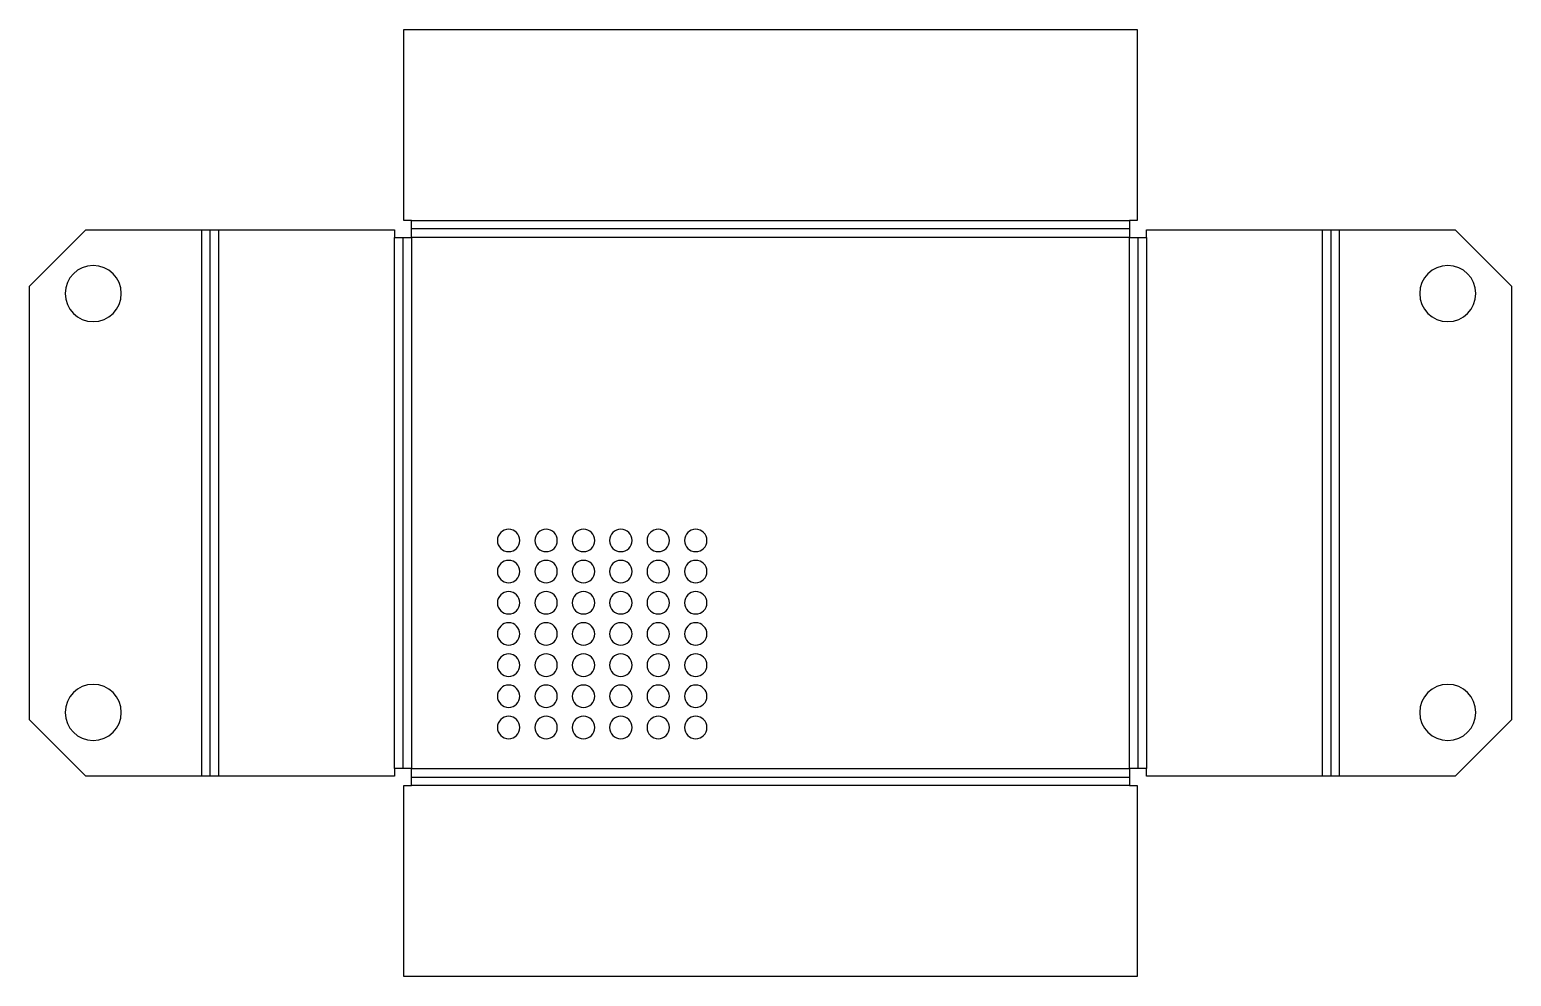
# Model space of a CAD drawing. Header units: millimetres. Extents: x -100 to 296, y 0 to 253.
import ezdxf

# ---------------------------------------------------------------- set-up
doc = ezdxf.new("R2010")
doc.units = ezdxf.units.MM

msp = doc.modelspace()

# ---------------------------------------------------------------- linework, layer by layer
at = {"layer": 'BEND'}
for p, q in [((-51.8, 53.54), (-51.8, 199.51)), ((193.99, 199.79), (1.99, 199.79)), ((247.77, 199.51), (247.77, 53.54)), ((-0.28, 197.52), (-0.28, 55.52)), ((196.25, 55.52), (196.25, 197.52)), ((1.99, 53.26), (193.99, 53.26))]:
    msp.add_line(p, q, dxfattribs=at)
at = {"layer": 'BEND_EXTENT'}
for p, q in [((1.99, 202.05), (193.99, 202.05)), ((-54.06, 53.54), (-54.06, 199.51)), ((-49.54, 199.51), (-49.54, 53.54)), ((245.51, 53.54), (245.51, 199.51)), ((250.03, 199.51), (250.03, 53.54)), ((-2.54, 55.52), (-2.54, 197.52)), ((198.51, 197.52), (198.51, 55.52)), ((193.99, 51), (1.99, 51))]:
    msp.add_line(p, q, dxfattribs=at)
msp.add_lwpolyline([(1.99, 55.52), (193.99, 55.52), (193.99, 197.52), (1.99, 197.52)], close=True, dxfattribs=at)
at = {"layer": 'INTERIOR_PROFILES', "extrusion": (0, 0, -1)}
for centre, radius in [((83.06, 182.51), 7.5), ((-279.03, 182.51), 7.5), ((-27.99, 116.52), 3), ((-37.99, 116.52), 3), ((-47.99, 116.52), 3), ((-57.99, 116.52), 3), ((-67.99, 116.52), 3), ((-77.99, 116.52), 3), ((-27.99, 108.19), 3), ((-37.99, 108.19), 3), ((-47.99, 108.19), 3), ((-57.99, 108.19), 3), ((-67.99, 108.19), 3), ((-77.99, 108.19), 3), ((-27.99, 99.86), 3), ((-37.99, 99.86), 3), ((-47.99, 99.86), 3), ((-57.99, 99.86), 3), ((-67.99, 99.86), 3), ((-77.99, 99.86), 3), ((-27.99, 91.52), 3), ((-37.99, 91.52), 3), ((-47.99, 91.52), 3), ((-57.99, 91.52), 3), ((-67.99, 91.52), 3), ((-77.99, 91.52), 3), ((-27.99, 83.19), 3), ((-37.99, 83.19), 3), ((-47.99, 83.19), 3), ((-57.99, 83.19), 3), ((-67.99, 83.19), 3), ((-77.99, 83.19), 3), ((83.06, 70.54), 7.5), ((-27.99, 74.86), 3), ((-37.99, 74.86), 3), ((-47.99, 74.86), 3), ((-57.99, 74.86), 3), ((-67.99, 74.86), 3), ((-77.99, 74.86), 3), ((-279.03, 70.54), 7.5), ((-27.99, 66.52), 3), ((-37.99, 66.52), 3), ((-47.99, 66.52), 3), ((-57.99, 66.52), 3), ((-67.99, 66.52), 3), ((-77.99, 66.52), 3)]:
    msp.add_circle(centre, radius, dxfattribs=at)
at = {"layer": 'OUTER_PROFILES'}
msp.add_lwpolyline([(-100.06, 184.51), (-85.06, 199.51), (-2.54, 199.51), (-2.54, 197.52), (1.99, 197.52), (1.99, 202.05), (0, 202.05), (0, 253.05), (195.97, 253.05), (195.97, 202.05), (193.99, 202.05), (193.99, 197.52), (198.51, 197.52), (198.51, 199.51), (281.03, 199.51), (296.03, 184.51), (296.03, 68.54), (281.03, 53.54), (198.51, 53.54), (198.51, 55.52), (193.99, 55.52), (193.99, 51), (195.97, 51), (195.97, 0), (0, 0), (0, 51), (1.99, 51), (1.99, 55.52), (-2.54, 55.52), (-2.54, 53.54), (-85.06, 53.54), (-100.06, 68.54)], close=True, dxfattribs=at)

doc.saveas('drawing.dxf')
